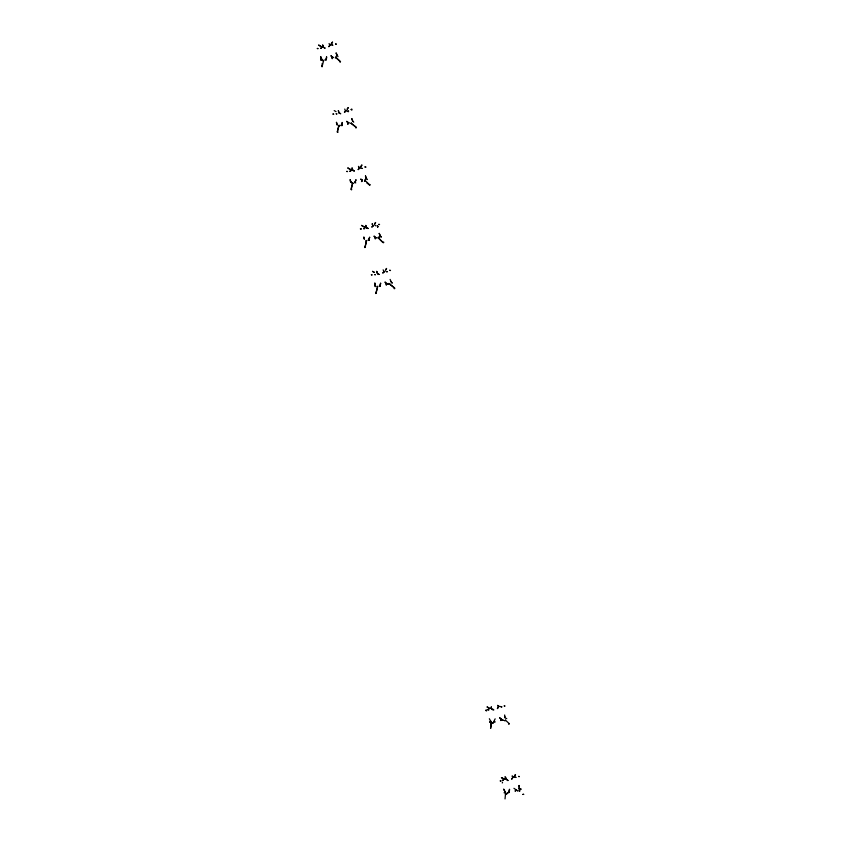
<?xml version="1.0" encoding="UTF-8"?>
<svg xmlns="http://www.w3.org/2000/svg" width="841" height="841" viewBox="0 0 841 841"><rect width="100%" height="100%" fill="white"/><g stroke="black" fill="none" stroke-linecap="round" stroke-linejoin="round"><path stroke-width="1.26" d="M332.174 58.607L332.174 57.241L330.955 55.905M332.279 58.618L332.279 57.251M347.827 124.163L347.848 122.797M347.932 124.184L347.953 122.807M386.219 284.931L386.24 283.575M386.324 284.941L386.345 283.585M377.189 226.145L377.746 226.586L377.63 225.63M322.198 63.453L322.029 66.817L323.617 60.678L322.786 60.552L323.617 60.72M322.439 66.46L321.619 66.334M350.96 189.372C355.491 172.973 349.835 192.631 351.769 189.54M352.158 183.443L352.989 183.611M366.571 241.01C362.135 257.64 368.116 237.067 365.751 240.915M365.509 246.865L364.689 246.739M376.821 286.613C379.449 283.175 372.805 303.706 377.651 286.707M337.262 131.995C342.129 115.112 335.433 135.023 338.082 132.09M321.062 60.3L321.209 58.544L323.291 60.552M321.167 60.321L320.884 56.778M326.024 59.333L325.257 59.953M350.676 181.95L350.623 181.383L352.663 183.433M354.24 171.028L352.652 170.345L354.418 170.912M362.156 180.1C357.541 177.567 364.868 180.373 361.662 181.561M365.867 225.42L366.529 227.732L368.032 228.563M377.62 227.154L377.704 226.387M490.808 721.294L489.62 722.303L490.671 721.147L491.386 723.355L493.215 722.745L495.139 718.824M490.671 728.38L491.375 723.334L490.587 721.168M491.323 708.5C497.851 711.339 489.273 709.867 491.417 706.987M503.139 720.359L501.562 719.37L503.286 720.169M506.755 718.635L504.873 717.836L504.674 714.966M504.032 779.071C509.131 778.493 500.963 773.184 507.88 780.616M505.147 791.854L505.704 793.978L507.449 793.389L505.557 794.545M515.943 790.067L517.593 790.75M491.207 706.976L491.312 708.427M350.508 181.929L350.077 179.753M490.566 728.359L491.176 723.355M505.02 798.908L505.525 793.883L507.417 793.179L505.473 794.356M338.387 125.814L339.217 125.982M376.484 292.857L375.664 292.657M355.848 179.827L355.28 182.055L354.408 182.539M356.048 179.89L354.587 182.739M325.046 47.99L323.322 47.191L324.952 48.189M493.204 722.797L491.249 723.491M321.283 58.754L323.112 60.72M367.464 179.554L366.077 178.05L366.403 178.565M368.127 240.169L368.957 239.538M500.942 720.579L501.762 719.37M505.43 778.987L508.017 780.448M326.487 56.883L326.245 60.089L326.686 56.957M342.14 122.45L341.898 125.645M342.34 122.513L341.993 125.603M368.915 239.59L369.556 237.267M369.767 237.32L368.221 240.4M380.542 283.207L380.29 286.413M380.742 283.28L379.196 286.35M509.488 789.352L508.395 792.411M509.583 789.384L509.183 792.579M361.504 181.53L361.956 180.142M502.287 782.982L502.55 782.151M341.656 124.92L340.847 125.614L341.53 124.741M515.123 790.95L516.069 789.857M364.668 180.699L366.045 178.092M364.889 180.815L366.277 178.113M514.124 776.706L515.333 774.55M514.314 776.821L515.522 774.666M385.556 269.961L386.461 268.447M385.704 270.035L386.608 268.521M497.399 708.521L498.576 706.629L499.89 706.282M497.483 708.585L498.66 706.703M511.749 779.05L512.915 777.158L514.198 776.716M511.833 779.113L513.01 777.231L514.24 776.811M335.464 57.587L336.926 55.275L336.053 53.078M347.102 109.214L348.069 107.669M347.238 109.309L348.206 107.774M359.769 168.147L361.746 165.046M359.959 168.253L361.935 165.141M330.397 45.183L332.384 42.103M330.587 45.288L332.573 42.208M374.476 224.011L375.475 222.476M374.655 224.137L375.643 222.592M378.429 237.982L379.985 235.659M378.608 238.098L380.174 235.774L379.28 233.388M344.411 112.137L346.166 110.697M344.579 112.263L346.24 110.896M500.742 720.453L501.562 719.37M515.27 791.129L516.101 790.035M321.115 58.565L320.715 56.82M368.127 228.363L365.257 227.638M376.673 271.412L377.399 273.63L379.102 274.313M328.757 46.57L329.714 45.372M328.926 46.697L329.893 45.498L329.083 43.501M371.827 226.944L373.541 225.514M372.006 227.07L372.973 225.872M358.108 169.504L359.496 168.189M358.287 169.64L359.244 168.452M382.802 272.894L383.843 271.685M382.981 273.031L384.768 271.391M504.106 792.811L505.073 791.696M507.396 793.242L508.626 792.043L509.289 792.453M507.47 793.315L508.09 792.716M349.015 122.912L347.88 122.912L346.618 121.461M352.148 167.979L352.81 170.166L352.158 170.355M386.271 283.68L388.206 283.89M325.025 59.879L325.887 59.164M491.133 723.828L493.057 722.629L491.207 724.017M487.128 707.102L489.62 708.585M505.02 791.675L505.42 793.936M494.834 722.093L494.361 721.431L494.96 721.883M503.959 779.113L501.404 777.62L504.085 778.903M383.895 271.654L384.694 271.412M359.538 168.4L358.445 166.444M338.45 110.602L338.965 112.915L340.731 113.745L338.944 112.894L338.282 110.644M322.629 45.088L323.47 47.348L322.786 45.036M387.48 283.974L385.167 282.082M504.022 778.934L505.546 778.945M352.148 170.113L352.715 170.113M322.818 47.064L323.459 47.107M322.786 47.306L323.396 47.348M365.246 227.396L366.518 227.49M332.248 57.146L333.435 57.388M332.216 57.356L333.404 57.598M376.221 237.698L375.338 237.519L375.244 238.981L375.37 237.635L374.192 236.132M376.484 237.971L374.035 236.279M349.099 122.944L346.776 121.314M387.459 283.901L388.174 284.058M501.625 719.549L499.67 717.709M340.111 62.329C341.604 62.455 334.949 56.463 335.223 57.892M355.775 127.895C358.928 128.736 342.907 117.246 356.227 127.201M377.43 273.672L379.007 274.513M519.149 786.903L519.275 788.322L521.01 789.079M519.307 788.364L520.968 789.173M509.204 723.575L508.689 724.238L509.247 723.638L505.473 720.148L504.905 720.769L505.473 720.148M394.681 288.011C379.669 276.805 398.35 289.903 394.072 288.6M389.267 284.342L389.804 283.711M365.089 180.479L364.489 181.057L365.068 180.447L369.956 185.115L366.939 183.138M517.541 790.845L513.946 788.322M322.198 47.096L318.55 45.025L322.145 47.18M361.619 225.388L364.363 226.954M361.577 225.493L364.311 227.049M372.595 271.349L374.424 272.379M372.552 271.443L374.371 272.473M334.203 110.581L336.043 111.643M487.191 706.882L489.746 708.374M347.932 167.927L351.633 170.155M347.838 168.074L351.538 170.292M340.542 61.614L335.853 57.335M383.675 242.04C384.936 245.898 370.618 229.351 383.097 242.65M369.956 184.6L369.388 185.209M499.607 717.793L501.625 719.476M351.496 122.975L350.844 123.501M378.229 238.35L378.828 237.761M350.718 181.414L350.245 179.711M385.01 282.229L386.208 283.648M331.112 55.758L332.311 57.177M353.22 121.556L353.735 122.208M380.121 235.68L381.162 237.015M381.078 237.088L379.123 233.451M391.097 281.64L392.137 282.965M391.012 281.703L392.053 283.039M337.998 56.704L336.2 53.015M497.777 705.378L498.66 706.629M497.693 705.441L498.576 706.703M512.999 777.158L512.127 775.907L512.915 777.231M489.357 718.74L490.702 721.284M503.801 789.236L505.042 791.812L503.696 789.268M380.027 285.551L380.395 286.371M369.062 239.601L369.42 240.421M368.968 239.632L369.315 240.452M383.139 269.835L383.98 271.738M390.098 279.401L391.128 281.64M351.864 118.581L352.736 120.915M351.706 118.634L352.579 120.967M372.269 223.853L372.931 225.798M372.164 223.885L372.836 225.83M358.55 166.413L359.212 168.379M365.709 225.462L366.434 227.638M376.842 271.37L377.577 273.535M344.736 109.067L345.462 110.97M365.572 175.958L366.203 178.26L365.404 176M355.333 182.098L355.701 182.991M351.98 168.021L352.631 170.26M336.558 122.334L337.262 124.836M336.358 122.387L337.052 124.888M374.939 283.112L375.223 286.644L374.771 283.144M363.964 237.162L364.363 239.023M363.796 237.194L364.195 239.065M519.128 785.494L519.612 790.982M519.023 785.494L519.086 786.198M504.81 716.374L504.873 717.089M519.244 788.332L519.444 791.003M377.746 226.481L377.788 227.112M361.472 168.316L362.271 168.431L361.483 168.274M364.994 166.96L365.793 167.075L364.994 166.96M332.111 45.12L332.92 45.235L332.132 45.036M335.633 44.026L336.432 44.142L335.633 43.984M375.191 225.493L376.001 225.619L375.202 225.451M378.713 224.4L379.512 224.515L378.713 224.4M500.973 706.787L501.783 706.903L500.973 706.787M504.232 705.946L505.042 706.062L504.253 705.862M515.323 777.315L516.122 777.431L515.333 777.231M518.582 776.474L519.381 776.59L518.582 776.432M485.804 710.414C487.107 712.264 486.865 708.585 485.804 710.361M487.959 709.699C489.252 711.602 489.041 707.733 487.959 709.699M500.279 780.953L501.099 781.068L500.29 780.911M502.445 780.238L503.265 780.311L502.445 780.238M519.139 790.992L519.927 790.908L519.149 790.961M522.871 794.419L523.649 794.335L522.871 794.419M317.341 48.494L318.14 48.631L317.341 48.452M320.558 48.263L321.357 48.4L320.568 48.221M332.994 114.061L333.793 114.197L333.004 114.019M336.211 113.829L337.01 113.956L336.232 113.745M346.702 171.438L347.501 171.522L346.702 171.438M349.888 171.207L350.686 171.343L349.898 171.165M360.421 228.868L361.22 228.962L360.421 228.868M363.638 228.636L364.437 228.773L363.638 228.594M371.396 274.828L372.195 274.954L371.407 274.744M374.613 274.587L375.412 274.681L374.613 274.587M347.68 111.17C348.626 113.157 349.12 109.467 347.68 111.117M351.16 109.54C352.411 111.485 352.169 107.711 351.16 109.54M386.397 271.59L387.196 271.759L386.397 271.59M389.688 270.329L390.487 270.497L389.688 270.329"/></g></svg>
